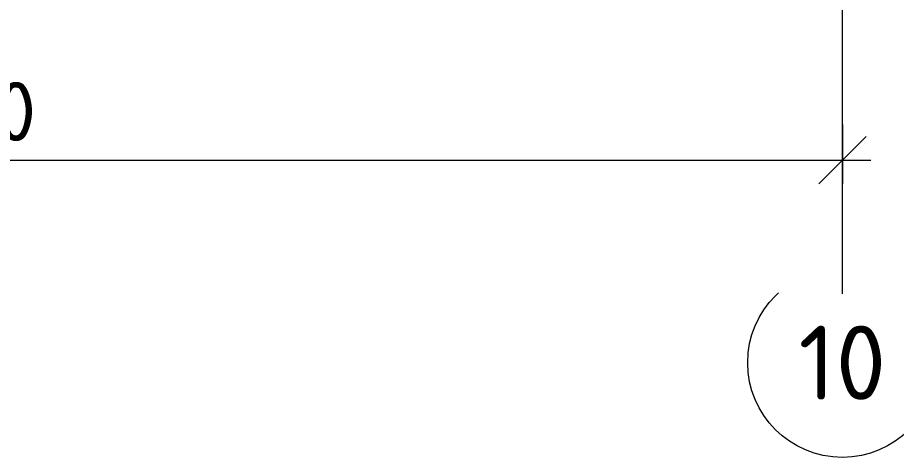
# Model space of a CAD drawing. Header units: metres. Extents: x -2111 to 158, y 19 to 1277.
# Drawn here: x 67.891 to 70.858, y 19.461 to 20.945 of the extents above; entities that cross this region are included whole.
import ezdxf
from ezdxf.enums import TextEntityAlignment as Align

# ---------------------------------------------------------------- set-up
doc = ezdxf.new("R2010")
doc.units = ezdxf.units.M
doc.header["$PDMODE"] = 35
doc.header["$PDSIZE"] = 0.03
doc.linetypes.add('Xref_level ST-8$0$DASHDOT', pattern=[25.4, 12.7, -6.35, 0, -6.35])
doc.layers.get('Defpoints').update_dxf_attribs({"color": 4})
doc.layers.add('Оси', color=250, linetype='Xref_level ST-8$0$DASHDOT', lineweight=5)
doc.layers.add('Привязки', color=7, linetype='Continuous', lineweight=9)
doc.styles.add('Норм 2.5', font='isocpeur.ttf', dxfattribs={"height": 2.5})
doc.dimstyles.new('Норм Оси', dxfattribs={"dimtxt": 2.5, "dimasz": 2, "dimexe": 1, "dimexo": 0.6267, "dimgap": 0.81, "dimtad": 1, "dimdec": 0, "dimlfac": 1000, "dimrnd": 10, "dimzin": 0, "dimtxsty": 'Норм 2.5', "dimblk": 'OBLIQUE', "dimcen": 0.9, "dimdle": 1.2, "dimclrd": 256, "dimclrt": 256, "dimadec": 3, "dimazin": 0, "dimtfac": 1, "dimtdec": 0, "dimtofl": 0, "dimtmove": 0, "dimatfit": 3, "dimfxl": 1, "dimtfill": 1, "dimtolj": 1, "dimtzin": 0, "dimlwd": -1, "dimlwe": -1, "dimarcsym": 0})

# ---------------------------------------------------------------- blocks, each defined once
blk = doc.blocks.new('_Oblique')
at = {"color": 0, "linetype": 'ByBlock', "lineweight": -2}
blk.add_line((-0.5, -0.5), (0.5, 0.5), dxfattribs=at)
blk = doc.blocks.new('*D192')
at = {"layer": 'Defpoints', "color": 0}
for p in [(70.67563292777596, 20.63511258491954), (70.67563292777596, 20.46367228226995), (64.67563292777595, 20.03755880885751)]:
    blk.add_point(p, dxfattribs=at)
at = {"layer": 'Привязки', "color": 0}
for p, q in [((70.67563292777596, 20.58497658491954), (70.67563292777596, 20.38367228226995)), ((64.67563292777595, 20.08769480885751), (64.67563292777595, 20.54367228226995))]:
    blk.add_line(p, q, dxfattribs=at)
at = {"layer": 'Привязки'}
blk.add_line((64.57963292777595, 20.46367228226995), (70.77163292777597, 20.46367228226995), dxfattribs=at)
at = {"layer": 'Привязки', "xscale": 0.16, "yscale": 0.16, "zscale": 0.16, "rotation": 180}
blk.add_blockref('_Oblique', (64.67563292777595, 20.46367228226995), dxfattribs=at)
at = {"layer": 'Привязки', "xscale": 0.16, "yscale": 0.16, "zscale": 0.16}
blk.add_blockref('_Oblique', (70.67563292777596, 20.46367228226995), dxfattribs=at)
at = {"layer": 'Привязки', "insert": (67.67563292777595, 20.62847228226995), "char_height": 0.2, "attachment_point": 5, "style": 'Норм 2.5', "bg_fill": 3, "box_fill_scale": 1.1, "bg_fill_color": 256, "bg_fill_true_color": 13158600, "bg_fill_transparency": 0}
blk.add_mtext('\\A1;6000', dxfattribs=at)
blk = doc.blocks.new('axis_name')
at = {"lineweight": 9}
blk.add_circle((0, 0), 3.197834297075078, dxfattribs=at)
at = {"style": 'Норм 2.5'}
blk.add_attdef('AXIS_NAME', text='', height=2.5, dxfattribs=at).set_placement((0, 0), align=Align.MIDDLE_CENTER)

msp = doc.modelspace()

# ---------------------------------------------------------------- linework, layer by layer
at = {"layer": 'Оси'}
msp.add_line((70.67563292777595, 20.01308643412108), (70.67563292777595, 34.06478251338697), dxfattribs=at)

# ---------------------------------------------------------------- next in the draw order: dimensions: what is measured, and where the dimension line sits
at = {"layer": 'Привязки'}
dim = msp.add_linear_dim(base=(70.67563292777596, 20.46367228226995), p1=(64.67563292777595, 20.03755880885751), p2=(70.67563292777596, 20.63511258491954), dimstyle='Норм Оси', dxfattribs=at)
dim.commit()
dim.dimension.update_dxf_attribs({"geometry": '*D192', "text_midpoint": (67.67563292777595, 20.62847228226995)})

# ---------------------------------------------------------------- next in the draw order: block references
at = {"layer": 'Оси', "xscale": 0.1, "yscale": 0.1, "zscale": 0.1}
msp.add_blockref('axis_name', (70.67563292777595, 19.78051666706074), dxfattribs=at).add_auto_attribs({'AXIS_NAME': '10'})

doc.saveas('drawing.dxf')
